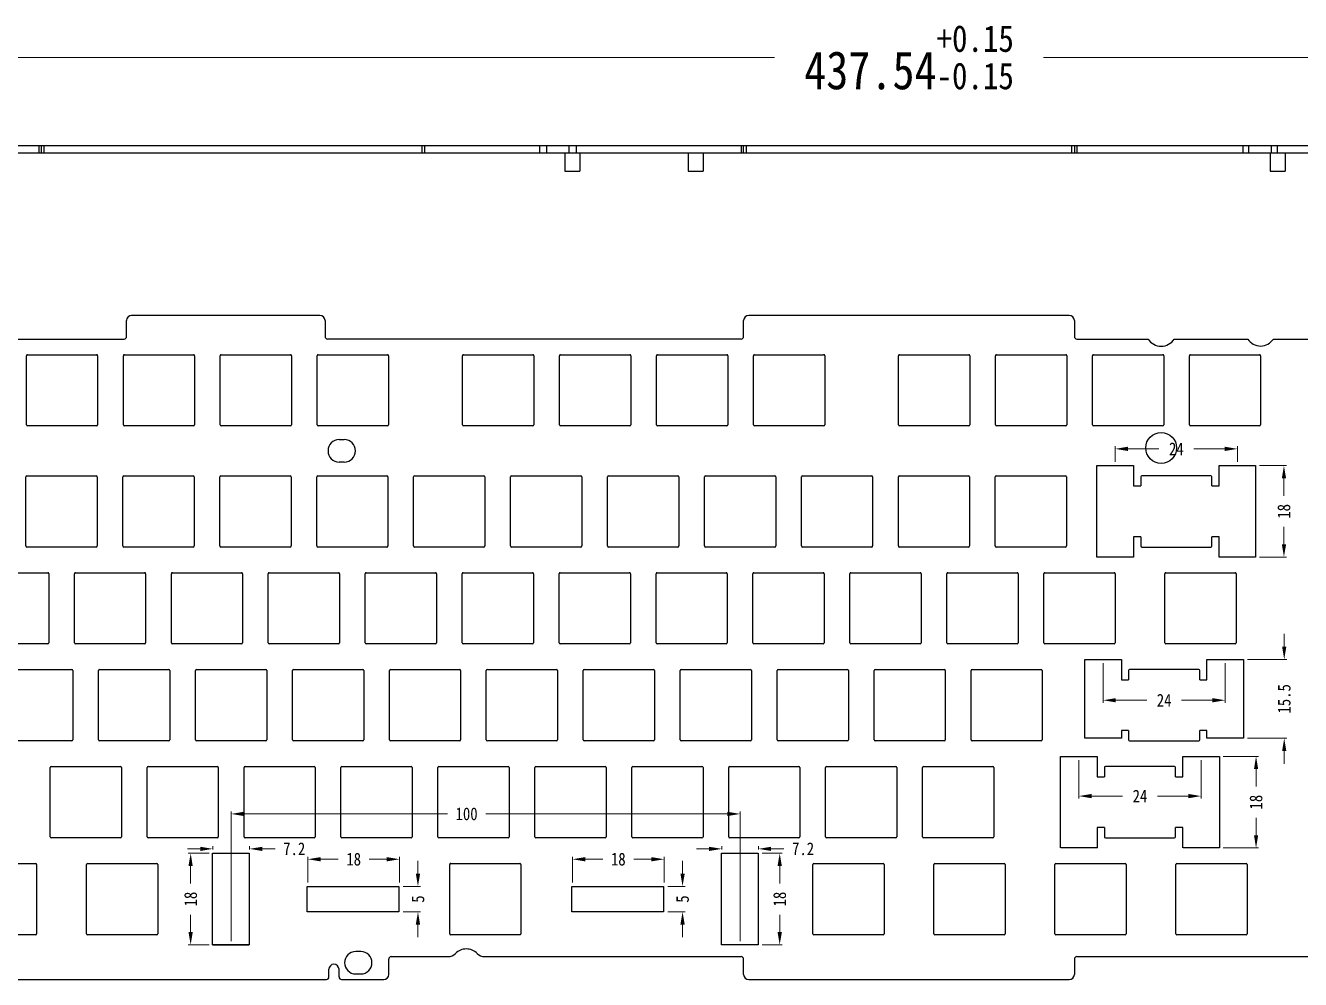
# Model space of a CAD drawing. Header units: millimetres. Extents: x 2158 to 4802, y -120 to 609.
# Drawn here: x 2404.9 to 2655.5, y 203.1 to 390.6 of the extents above; entities that cross this region are included whole.
import ezdxf

# ---------------------------------------------------------------- set-up
doc = ezdxf.new("R2010")
doc.units = ezdxf.units.MM
doc.header["$LTSCALE"] = 30.734
doc.header["$PDMODE"] = 3
doc.header["$PDSIZE"] = 8
doc.layers.get('0').update_dxf_attribs({"linetype": 'CONTINUOUS'})
doc.layers.get('Defpoints').update_dxf_attribs({"linetype": 'CONTINUOUS'})
doc.styles.get("Standard").update_dxf_attribs({"font": 'txt', "width": 0.85})
doc.dimstyles.new('YanXiu', dxfattribs={"dimscale": 2.5, "dimtxt": 3, "dimasz": 2, "dimexe": 0.66, "dimexo": 0.66, "dimgap": 0.66, "dimtad": 0, "dimdsep": 46, "dimtxsty": 'STANDARD', "dimcen": 0, "dimclrd": 3, "dimclre": 6, "dimclrt": 3, "dimazin": 2, "dimtm": 1e-09, "dimtfac": 1, "dimtofl": 0, "dimtmove": 0, "dimatfit": 3, "dimfxl": 1, "dimlwd": 5, "dimlwe": 5, "dimarcsym": 0})

# ---------------------------------------------------------------- blocks, each defined once
blk = doc.blocks.new('*D215')
at = {"color": 3, "lineweight": 5}
for p, q in [((2359.79, 367.78), (2359.79, 384.8)), ((2362.29, 384.3), (2552.1, 384.3)), ((2794.83, 384.3), (2605.02, 384.3)), ((2797.33, 367.78), (2797.33, 384.8))]:
    blk.add_line(p, q, dxfattribs=at)
at = {"color": 3}
for points in [[(2362.29, 384.71), (2362.29, 383.88), (2359.79, 384.3)], [(2794.83, 384.71), (2794.83, 383.88), (2797.33, 384.3)]]:
    blk.add_solid(points, dxfattribs=at)
at = {"layer": 'Defpoints', "color": 0}
for p in [(2797.33, 384.3), (2359.79, 367.03), (2797.33, 367.03)]:
    blk.add_point(p, dxfattribs=at)
at = {"color": 3, "insert": (2578.56, 384.3), "char_height": 7.5, "attachment_point": 5}
blk.add_mtext('437.54{\\H0.7x;\\S+0.15^ -0.15;}', dxfattribs=at)
blk = doc.blocks.new('*D154')
at = {"color": 3, "lineweight": 5}
for p, q in [((2619.1, 304.85), (2619.1, 307.88)), ((2621.6, 307.38), (2627.68, 307.38)), ((2640.6, 307.38), (2634.52, 307.38)), ((2643.1, 304.85), (2643.1, 307.88))]:
    blk.add_line(p, q, dxfattribs=at)
at = {"color": 3}
for points in [[(2621.6, 307.8), (2621.6, 306.96), (2619.1, 307.38)], [(2640.6, 307.8), (2640.6, 306.96), (2643.1, 307.38)]]:
    blk.add_solid(points, dxfattribs=at)
at = {"layer": 'Defpoints', "color": 0}
for p in [(2643.1, 307.38), (2619.1, 304.1), (2643.1, 304.1)]:
    blk.add_point(p, dxfattribs=at)
at = {"color": 3, "insert": (2631.1, 307.38), "char_height": 2.5, "attachment_point": 5}
blk.add_mtext('24', dxfattribs=at)
blk = doc.blocks.new('*D155')
at = {"color": 3, "lineweight": 5}
for p, q in [((2647.42, 304.1), (2652.74, 304.1)), ((2652.24, 301.6), (2652.24, 298.17)), ((2652.24, 288.6), (2652.24, 292.04)), ((2647.42, 286.1), (2652.74, 286.1))]:
    blk.add_line(p, q, dxfattribs=at)
at = {"color": 3}
for points in [[(2651.83, 301.6), (2652.66, 301.6), (2652.24, 304.1)], [(2651.83, 288.6), (2652.66, 288.6), (2652.24, 286.1)]]:
    blk.add_solid(points, dxfattribs=at)
at = {"layer": 'Defpoints', "color": 0}
for p in [(2646.67, 304.1), (2646.67, 286.1), (2652.24, 286.1)]:
    blk.add_point(p, dxfattribs=at)
at = {"color": 3, "insert": (2652.24, 295.1), "char_height": 2.5, "attachment_point": 5, "rotation": 90}
blk.add_mtext('18', dxfattribs=at)
blk = doc.blocks.new('*D156')
at = {"color": 3, "lineweight": 5}
for p, q in [((2652.3, 268.5), (2652.3, 271)), ((2645.05, 266), (2652.8, 266)), ((2645.05, 250.5), (2652.8, 250.5)), ((2652.3, 248), (2652.3, 245.5))]:
    blk.add_line(p, q, dxfattribs=at)
at = {"color": 3}
for points in [[(2651.88, 268.5), (2652.71, 268.5), (2652.3, 266)], [(2651.88, 248), (2652.71, 248), (2652.3, 250.5)]]:
    blk.add_solid(points, dxfattribs=at)
at = {"layer": 'Defpoints', "color": 0}
for p in [(2644.3, 266), (2644.3, 250.5), (2652.3, 250.5)]:
    blk.add_point(p, dxfattribs=at)
at = {"color": 3, "insert": (2652.3, 258.25), "char_height": 2.5, "attachment_point": 5, "rotation": 90}
blk.add_mtext('15.5', dxfattribs=at)
blk = doc.blocks.new('*D157')
at = {"color": 3, "lineweight": 5}
for p, q in [((2616.7, 265.25), (2616.7, 257.47)), ((2640.7, 265.25), (2640.7, 257.47)), ((2619.2, 257.97), (2625.28, 257.97)), ((2638.2, 257.97), (2632.12, 257.97))]:
    blk.add_line(p, q, dxfattribs=at)
at = {"color": 3}
for points in [[(2619.2, 258.38), (2619.2, 257.55), (2616.7, 257.97)], [(2638.2, 258.38), (2638.2, 257.55), (2640.7, 257.97)]]:
    blk.add_solid(points, dxfattribs=at)
at = {"layer": 'Defpoints', "color": 0}
for p in [(2616.7, 266), (2640.7, 266), (2640.7, 257.97)]:
    blk.add_point(p, dxfattribs=at)
at = {"color": 3, "insert": (2628.7, 257.97), "char_height": 2.5, "attachment_point": 5}
blk.add_mtext('24', dxfattribs=at)
blk = doc.blocks.new('*D158')
at = {"color": 3, "lineweight": 5}
for p, q in [((2611.95, 246.19), (2611.95, 238.63)), ((2635.95, 246.19), (2635.95, 238.63)), ((2614.45, 239.13), (2620.53, 239.13)), ((2633.45, 239.13), (2627.37, 239.13))]:
    blk.add_line(p, q, dxfattribs=at)
at = {"color": 3}
for points in [[(2614.45, 239.55), (2614.45, 238.71), (2611.95, 239.13)], [(2633.45, 239.55), (2633.45, 238.71), (2635.95, 239.13)]]:
    blk.add_solid(points, dxfattribs=at)
at = {"layer": 'Defpoints', "color": 0}
for p in [(2611.95, 246.94), (2635.95, 246.94), (2635.95, 239.13)]:
    blk.add_point(p, dxfattribs=at)
at = {"color": 3, "insert": (2623.95, 239.13), "char_height": 2.5, "attachment_point": 5}
blk.add_mtext('24', dxfattribs=at)
blk = doc.blocks.new('*D159')
at = {"color": 3, "lineweight": 5}
for p, q in [((2640.3, 246.94), (2647.26, 246.94)), ((2646.76, 244.44), (2646.76, 241.01)), ((2646.76, 231.44), (2646.76, 234.87)), ((2640.3, 228.94), (2647.26, 228.94))]:
    blk.add_line(p, q, dxfattribs=at)
at = {"color": 3}
for points in [[(2646.35, 244.44), (2647.18, 244.44), (2646.76, 246.94)], [(2646.35, 231.44), (2647.18, 231.44), (2646.76, 228.94)]]:
    blk.add_solid(points, dxfattribs=at)
at = {"layer": 'Defpoints', "color": 0}
for p in [(2639.55, 246.94), (2639.55, 228.94), (2646.76, 228.94)]:
    blk.add_point(p, dxfattribs=at)
at = {"color": 3, "insert": (2646.76, 237.94), "char_height": 2.5, "attachment_point": 5, "rotation": 90}
blk.add_mtext('18', dxfattribs=at)
blk = doc.blocks.new('*D160')
at = {"color": 3, "lineweight": 5}
for p, q in [((2445.37, 210.64), (2445.37, 236.13)), ((2447.87, 235.63), (2487.85, 235.63)), ((2542.87, 235.63), (2495.4, 235.63)), ((2545.37, 210.64), (2545.37, 236.13))]:
    blk.add_line(p, q, dxfattribs=at)
at = {"color": 3}
for points in [[(2447.87, 236.05), (2447.87, 235.21), (2445.37, 235.63)], [(2542.87, 236.05), (2542.87, 235.21), (2545.37, 235.63)]]:
    blk.add_solid(points, dxfattribs=at)
at = {"layer": 'Defpoints', "color": 0}
for p in [(2545.37, 235.63), (2445.37, 209.89), (2545.37, 209.89)]:
    blk.add_point(p, dxfattribs=at)
at = {"color": 3, "insert": (2491.62, 235.63), "char_height": 2.5, "attachment_point": 5}
blk.add_mtext('100', dxfattribs=at)
blk = doc.blocks.new('*D161')
at = {"color": 3, "lineweight": 5}
for p, q in [((2549.72, 227.89), (2553.65, 227.89)), ((2553.15, 225.39), (2553.15, 221.96)), ((2553.15, 212.39), (2553.15, 215.82)), ((2549.72, 209.89), (2553.65, 209.89))]:
    blk.add_line(p, q, dxfattribs=at)
at = {"color": 3}
for points in [[(2552.73, 225.39), (2553.57, 225.39), (2553.15, 227.89)], [(2552.73, 212.39), (2553.57, 212.39), (2553.15, 209.89)]]:
    blk.add_solid(points, dxfattribs=at)
at = {"layer": 'Defpoints', "color": 0}
for p in [(2548.97, 227.89), (2553.15, 227.89), (2548.97, 209.89)]:
    blk.add_point(p, dxfattribs=at)
at = {"color": 3, "insert": (2553.15, 218.89), "char_height": 2.5, "attachment_point": 5, "rotation": 90}
blk.add_mtext('18', dxfattribs=at)
blk = doc.blocks.new('*D162')
at = {"color": 3, "lineweight": 5}
for p, q in [((2512.43, 222.14), (2512.43, 227.22)), ((2514.93, 226.72), (2518.36, 226.72)), ((2527.93, 226.72), (2524.49, 226.72)), ((2530.43, 222.14), (2530.43, 227.22))]:
    blk.add_line(p, q, dxfattribs=at)
at = {"color": 3}
for points in [[(2514.93, 227.13), (2514.93, 226.3), (2512.43, 226.72)], [(2527.93, 227.13), (2527.93, 226.3), (2530.43, 226.72)]]:
    blk.add_solid(points, dxfattribs=at)
at = {"layer": 'Defpoints', "color": 0}
for p in [(2530.43, 226.72), (2512.43, 221.39), (2530.43, 221.39)]:
    blk.add_point(p, dxfattribs=at)
at = {"color": 3, "insert": (2521.43, 226.72), "char_height": 2.5, "attachment_point": 5}
blk.add_mtext('18', dxfattribs=at)
blk = doc.blocks.new('*D163')
at = {"color": 3, "lineweight": 5}
for p, q in [((2534.06, 223.89), (2534.06, 226.39)), ((2531.18, 221.39), (2534.56, 221.39)), ((2531.18, 216.39), (2534.56, 216.39)), ((2534.06, 213.89), (2534.06, 211.39))]:
    blk.add_line(p, q, dxfattribs=at)
at = {"color": 3}
for points in [[(2533.64, 223.89), (2534.48, 223.89), (2534.06, 221.39)], [(2533.64, 213.89), (2534.48, 213.89), (2534.06, 216.39)]]:
    blk.add_solid(points, dxfattribs=at)
at = {"layer": 'Defpoints', "color": 0}
for p in [(2530.43, 221.39), (2530.43, 216.39), (2534.06, 216.39)]:
    blk.add_point(p, dxfattribs=at)
at = {"color": 3, "insert": (2534.06, 218.89), "char_height": 2.5, "attachment_point": 5, "rotation": 90}
blk.add_mtext('5', dxfattribs=at)
blk = doc.blocks.new('*D127')
at = {"color": 3, "lineweight": 5}
for p, q in [((2460.43, 222.14), (2460.43, 227.22)), ((2462.93, 226.72), (2466.36, 226.72)), ((2475.93, 226.72), (2472.49, 226.72)), ((2478.43, 222.14), (2478.43, 227.22))]:
    blk.add_line(p, q, dxfattribs=at)
at = {"color": 3}
for points in [[(2462.93, 227.13), (2462.93, 226.3), (2460.43, 226.72)], [(2475.93, 227.13), (2475.93, 226.3), (2478.43, 226.72)]]:
    blk.add_solid(points, dxfattribs=at)
at = {"layer": 'Defpoints', "color": 0}
for p in [(2478.43, 226.72), (2460.43, 221.39), (2478.43, 221.39)]:
    blk.add_point(p, dxfattribs=at)
at = {"color": 3, "insert": (2469.43, 226.72), "char_height": 2.5, "attachment_point": 5}
blk.add_mtext('18', dxfattribs=at)
blk = doc.blocks.new('*D128')
at = {"color": 3, "lineweight": 5}
for p, q in [((2482.06, 223.89), (2482.06, 226.39)), ((2479.18, 221.39), (2482.56, 221.39)), ((2479.18, 216.39), (2482.56, 216.39)), ((2482.06, 213.89), (2482.06, 211.39))]:
    blk.add_line(p, q, dxfattribs=at)
at = {"color": 3}
for points in [[(2481.64, 223.89), (2482.48, 223.89), (2482.06, 221.39)], [(2481.64, 213.89), (2482.48, 213.89), (2482.06, 216.39)]]:
    blk.add_solid(points, dxfattribs=at)
at = {"layer": 'Defpoints', "color": 0}
for p in [(2478.43, 221.39), (2478.43, 216.39), (2482.06, 216.39)]:
    blk.add_point(p, dxfattribs=at)
at = {"color": 3, "insert": (2482.06, 218.89), "char_height": 2.5, "attachment_point": 5, "rotation": 90}
blk.add_mtext('5', dxfattribs=at)
blk = doc.blocks.new('*D164')
at = {"color": 3, "lineweight": 5}
for p, q in [((2441.02, 227.89), (2436.89, 227.89)), ((2437.39, 225.39), (2437.39, 221.96)), ((2437.39, 212.39), (2437.39, 215.82)), ((2441.02, 209.89), (2436.89, 209.89))]:
    blk.add_line(p, q, dxfattribs=at)
at = {"color": 3}
for points in [[(2436.97, 225.39), (2437.8, 225.39), (2437.39, 227.89)], [(2436.97, 212.39), (2437.8, 212.39), (2437.39, 209.89)]]:
    blk.add_solid(points, dxfattribs=at)
at = {"layer": 'Defpoints', "color": 0}
for p in [(2441.77, 227.89), (2437.39, 209.89), (2441.77, 209.89)]:
    blk.add_point(p, dxfattribs=at)
at = {"color": 3, "insert": (2437.39, 218.89), "char_height": 2.5, "attachment_point": 5, "rotation": 90}
blk.add_mtext('18', dxfattribs=at)
blk = doc.blocks.new('*D165')
at = {"color": 3, "lineweight": 5}
for p, q in [((2439.27, 228.76), (2436.77, 228.76)), ((2441.77, 228.64), (2441.77, 229.26)), ((2448.97, 228.64), (2448.97, 229.26)), ((2451.47, 228.76), (2453.97, 228.76))]:
    blk.add_line(p, q, dxfattribs=at)
at = {"color": 3}
for points in [[(2439.27, 229.17), (2439.27, 228.34), (2441.77, 228.76)], [(2451.47, 229.17), (2451.47, 228.34), (2448.97, 228.76)]]:
    blk.add_solid(points, dxfattribs=at)
at = {"layer": 'Defpoints', "color": 0}
for p in [(2448.97, 228.76), (2441.77, 227.89), (2448.97, 227.89)]:
    blk.add_point(p, dxfattribs=at)
at = {"color": 3, "insert": (2457.74, 228.76), "char_height": 2.5, "attachment_point": 5}
blk.add_mtext('7.2', dxfattribs=at)
blk = doc.blocks.new('*D136')
at = {"color": 3, "lineweight": 5}
for p, q in [((2539.27, 228.76), (2536.77, 228.76)), ((2541.77, 228.64), (2541.77, 229.26)), ((2548.97, 228.64), (2548.97, 229.26)), ((2551.47, 228.76), (2553.97, 228.76))]:
    blk.add_line(p, q, dxfattribs=at)
at = {"color": 3}
for points in [[(2539.27, 229.17), (2539.27, 228.34), (2541.77, 228.76)], [(2551.47, 229.17), (2551.47, 228.34), (2548.97, 228.76)]]:
    blk.add_solid(points, dxfattribs=at)
at = {"layer": 'Defpoints', "color": 0}
for p in [(2548.97, 228.76), (2541.77, 227.89), (2548.97, 227.89)]:
    blk.add_point(p, dxfattribs=at)
at = {"color": 3, "insert": (2557.74, 228.76), "char_height": 2.5, "attachment_point": 5}
blk.add_mtext('7.2', dxfattribs=at)

msp = doc.modelspace()

# ---------------------------------------------------------------- linework, layer by layer
at = {"linetype": 'Continuous'}
for p, q in [((2359.79025, 367.03433), (2797.33094, 367.03433)), ((2407.5561, 367.03433), (2407.5561, 365.53433)), ((2408.0561, 365.53433), (2408.0561, 367.03433)), ((2408.5561, 367.03433), (2408.5561, 365.53433)), ((2482.8211, 367.03433), (2482.8211, 365.53433)), ((2483.3211, 367.03433), (2483.3211, 365.53433)), ((2505.98553, 365.53433), (2505.98553, 367.03433)), ((2507.41375, 365.53433), (2507.41375, 367.03433)), ((2511.69844, 367.03433), (2511.69844, 365.53433)), ((2513.12666, 367.03433), (2513.12666, 365.53433)), ((2545.55893, 367.03433), (2545.55893, 365.53433)), ((2546.05893, 365.53433), (2546.05893, 367.03433)), ((2546.55893, 367.03433), (2546.55893, 365.53433)), ((2610.55893, 365.53433), (2610.55893, 367.03433)), ((2611.05893, 367.03433), (2611.05893, 365.53433)), ((2611.55893, 367.03433), (2611.55893, 365.53433)), ((2644.20779, 365.53433), (2644.20779, 367.03433)), ((2645.32578, 365.53433), (2645.32578, 367.03433)), ((2649.79774, 365.53433), (2649.79774, 367.03433)), ((2650.91573, 367.03433), (2650.91573, 365.53433)), ((2359.79025, 365.53433), (2797.33094, 365.53433)), ((2510.90067, 365.53433), (2510.90067, 361.93433)), ((2513.90067, 365.53433), (2513.90067, 361.93433)), ((2535.14025, 365.53433), (2535.14025, 361.93433)), ((2538.14025, 365.53433), (2538.14025, 361.93433)), ((2649.5111, 365.53433), (2649.5111, 361.93433)), ((2652.5111, 365.53433), (2652.5111, 361.93433)), ((2510.90067, 361.93433), (2513.90067, 361.93433)), ((2535.14025, 361.93433), (2538.14025, 361.93433)), ((2649.5111, 361.93433), (2652.5111, 361.93433)), ((2462.7961, 333.62488), (2425.7961, 333.62488)), ((2462.7961, 333.62488), (2425.7961, 333.62488)), ((2610.05893, 333.62488), (2547.05893, 333.62488)), ((2424.7961, 329.46816), (2424.7961, 332.62488)), ((2424.7961, 329.46816), (2424.7961, 332.62488)), ((2463.7961, 332.62488), (2463.7961, 329.46816)), ((2463.7961, 332.62488), (2463.7961, 329.46816)), ((2546.05893, 329.46816), (2546.05893, 332.62488)), ((2611.05893, 332.62488), (2611.05893, 329.46816)), ((2611.05893, 332.62488), (2611.05893, 329.46816)), ((2392.33141, 328.96816), (2424.2961, 328.96816)), ((2545.55893, 328.96816), (2464.2961, 328.96816)), ((2611.55893, 328.96816), (2625.5523, 328.96816)), ((2630.67731, 328.96816), (2645.12957, 328.96816)), ((2650.18004, 328.96816), (2683.56343, 328.96816)), ((2405.31609, 325.88779), (2418.91609, 325.88779)), ((2424.36609, 325.88779), (2437.96609, 325.88779)), ((2443.41609, 325.88779), (2457.01609, 325.88779)), ((2462.46609, 325.88779), (2476.06609, 325.88779)), ((2491.03609, 325.88779), (2504.63609, 325.88779)), ((2510.08609, 325.88779), (2523.68609, 325.88779)), ((2529.13609, 325.88779), (2542.73609, 325.88779)), ((2548.18609, 325.88779), (2561.78609, 325.88779)), ((2576.70609, 325.88779), (2590.30609, 325.88779)), ((2595.75609, 325.88779), (2609.35609, 325.88779)), ((2614.80609, 325.88779), (2628.40609, 325.88779)), ((2633.85609, 325.88779), (2647.45609, 325.88779)), ((2405.11609, 312.08779), (2405.11609, 325.68779)), ((2419.11609, 325.68779), (2419.11609, 312.08779)), ((2424.16609, 312.08779), (2424.16609, 325.68779)), ((2438.16609, 325.68779), (2438.16609, 312.08779)), ((2443.21609, 312.08779), (2443.21609, 325.68779)), ((2457.21609, 325.68779), (2457.21609, 312.08779)), ((2462.26609, 312.08779), (2462.26609, 325.68779)), ((2476.26609, 325.68779), (2476.26609, 312.08779)), ((2490.83609, 312.08779), (2490.83609, 325.68779)), ((2504.83609, 325.68779), (2504.83609, 312.08779)), ((2509.88609, 312.08779), (2509.88609, 325.68779)), ((2523.88609, 325.68779), (2523.88609, 312.08779)), ((2528.93609, 312.08779), (2528.93609, 325.68779)), ((2542.93609, 325.68779), (2542.93609, 312.08779)), ((2547.98609, 312.08779), (2547.98609, 325.68779)), ((2561.98609, 325.68779), (2561.98609, 312.08779)), ((2576.50609, 312.08779), (2576.50609, 325.68779)), ((2590.50609, 325.68779), (2590.50609, 312.08779)), ((2595.55609, 312.08779), (2595.55609, 325.68779)), ((2609.55609, 325.68779), (2609.55609, 312.08779)), ((2614.60609, 312.08779), (2614.60609, 325.68779)), ((2628.60609, 325.68779), (2628.60609, 312.08779)), ((2633.65609, 312.08779), (2633.65609, 325.68779)), ((2647.65609, 325.68779), (2647.65609, 312.08779)), ((2418.91609, 311.88779), (2405.31609, 311.88779)), ((2437.96609, 311.88779), (2424.36609, 311.88779)), ((2457.01609, 311.88779), (2443.41609, 311.88779)), ((2476.06609, 311.88779), (2462.46609, 311.88779)), ((2504.63609, 311.88779), (2491.03609, 311.88779)), ((2523.68609, 311.88779), (2510.08609, 311.88779)), ((2542.73609, 311.88779), (2529.13609, 311.88779)), ((2561.78609, 311.88779), (2548.18609, 311.88779)), ((2590.30609, 311.88779), (2576.70609, 311.88779)), ((2609.35609, 311.88779), (2595.75609, 311.88779)), ((2628.40609, 311.88779), (2614.80609, 311.88779)), ((2647.45609, 311.88779), (2633.85609, 311.88779)), ((2466.58809, 309.18779), (2467.58809, 309.18779)), ((2467.58809, 304.78779), (2466.58809, 304.78779)), ((2615.49609, 286.10444), (2615.49609, 304.10444)), ((2615.49609, 304.10444), (2622.69609, 304.10444)), ((2622.69609, 304.10444), (2622.69609, 300.10444)), ((2639.52445, 304.10444), (2646.66773, 304.10444)), ((2639.52445, 300.10444), (2639.52445, 304.10444)), ((2646.66773, 304.10444), (2646.66773, 286.10444)), ((2405.01609, 288.28944), (2405.01609, 301.88944)), ((2405.21609, 302.08944), (2418.81609, 302.08944)), ((2419.01609, 301.88944), (2419.01609, 288.28944)), ((2424.06609, 288.28944), (2424.06609, 301.88944)), ((2424.26609, 302.08944), (2437.86609, 302.08944)), ((2438.06609, 301.88944), (2438.06609, 288.28944)), ((2443.11609, 288.28944), (2443.11609, 301.88944)), ((2443.31609, 302.08944), (2456.91609, 302.08944)), ((2457.11609, 301.88944), (2457.11609, 288.28944)), ((2462.16609, 288.28944), (2462.16609, 301.88944)), ((2462.36609, 302.08944), (2475.96609, 302.08944)), ((2476.16609, 301.88944), (2476.16609, 288.28944)), ((2481.21609, 288.28944), (2481.21609, 301.88944)), ((2481.41609, 302.08944), (2495.01609, 302.08944)), ((2495.21609, 301.88944), (2495.21609, 288.28944)), ((2500.26609, 288.28944), (2500.26609, 301.88944)), ((2500.46609, 302.08944), (2514.06609, 302.08944)), ((2514.26609, 301.88944), (2514.26609, 288.28944)), ((2519.31609, 288.28944), (2519.31609, 301.88944)), ((2519.51609, 302.08944), (2533.11609, 302.08944)), ((2533.31609, 301.88944), (2533.31609, 288.28944)), ((2538.36609, 288.28944), (2538.36609, 301.88944)), ((2538.56609, 302.08944), (2552.16609, 302.08944)), ((2552.36609, 301.88944), (2552.36609, 288.28944)), ((2557.41609, 288.28944), (2557.41609, 301.88944)), ((2557.61609, 302.08944), (2571.21609, 302.08944)), ((2571.41609, 301.88944), (2571.41609, 288.28944)), ((2576.46609, 288.28944), (2576.46609, 301.88944)), ((2576.66609, 302.08944), (2590.26609, 302.08944)), ((2590.46609, 301.88944), (2590.46609, 288.28944)), ((2595.51609, 288.28944), (2595.51609, 301.88944)), ((2595.71609, 302.08944), (2609.31609, 302.08944)), ((2609.51609, 301.88944), (2609.51609, 288.28944)), ((2624.11109, 301.88944), (2624.11109, 300.10444)), ((2637.88109, 302.08944), (2624.31109, 302.08944)), ((2638.08109, 300.10444), (2638.08109, 301.88944)), ((2622.69609, 300.10444), (2624.11109, 300.10444)), ((2638.08109, 300.10444), (2639.52445, 300.10444)), ((2624.11109, 290.10444), (2622.69609, 290.10444)), ((2622.69609, 290.10444), (2622.69609, 286.10444)), ((2624.11109, 290.10444), (2624.11109, 288.28944)), ((2639.52445, 290.10444), (2638.08109, 290.10444)), ((2638.08109, 288.28944), (2638.08109, 290.10444)), ((2639.52445, 286.10444), (2639.52445, 290.10444)), ((2418.81609, 288.08944), (2405.21609, 288.08944)), ((2437.86609, 288.08944), (2424.26609, 288.08944)), ((2456.91609, 288.08944), (2443.31609, 288.08944)), ((2475.96609, 288.08944), (2462.36609, 288.08944)), ((2495.01609, 288.08944), (2481.41609, 288.08944)), ((2514.06609, 288.08944), (2500.46609, 288.08944)), ((2533.11609, 288.08944), (2519.51609, 288.08944)), ((2552.16609, 288.08944), (2538.56609, 288.08944)), ((2571.21609, 288.08944), (2557.61609, 288.08944)), ((2590.26609, 288.08944), (2576.66609, 288.08944)), ((2609.31609, 288.08944), (2595.71609, 288.08944)), ((2622.69609, 286.10444), (2615.49609, 286.10444)), ((2624.31109, 288.08944), (2637.88109, 288.08944)), ((2646.66773, 286.10444), (2639.52445, 286.10444)), ((2395.69609, 283.03944), (2409.29609, 283.03944)), ((2409.49609, 282.83944), (2409.49609, 269.23944)), ((2414.54609, 269.23944), (2414.54609, 282.83944)), ((2414.74609, 283.03944), (2428.34609, 283.03944)), ((2428.54609, 282.83944), (2428.54609, 269.23944)), ((2433.59609, 269.23944), (2433.59609, 282.83944)), ((2433.79609, 283.03944), (2447.39609, 283.03944)), ((2447.59609, 282.83944), (2447.59609, 269.23944)), ((2452.64609, 269.23944), (2452.64609, 282.83944)), ((2452.84609, 283.03944), (2466.44609, 283.03944)), ((2466.64609, 282.83944), (2466.64609, 269.23944)), ((2471.69609, 269.23944), (2471.69609, 282.83944)), ((2471.89609, 283.03944), (2485.49609, 283.03944)), ((2485.69609, 282.83944), (2485.69609, 269.23944)), ((2490.74609, 269.23944), (2490.74609, 282.83944)), ((2490.94609, 283.03944), (2504.54609, 283.03944)), ((2504.74609, 282.83944), (2504.74609, 269.23944)), ((2509.79609, 269.23944), (2509.79609, 282.83944)), ((2509.99609, 283.03944), (2523.59609, 283.03944)), ((2523.79609, 282.83944), (2523.79609, 269.23944)), ((2528.84609, 269.23944), (2528.84609, 282.83944)), ((2529.04609, 283.03944), (2542.64609, 283.03944)), ((2542.84609, 282.83944), (2542.84609, 269.23944)), ((2547.89609, 269.23944), (2547.89609, 282.83944)), ((2548.09609, 283.03944), (2561.69609, 283.03944)), ((2561.89609, 282.83944), (2561.89609, 269.23944)), ((2566.94609, 269.23944), (2566.94609, 282.83944)), ((2567.14609, 283.03944), (2580.74609, 283.03944)), ((2580.94609, 282.83944), (2580.94609, 269.23944)), ((2585.99609, 269.23944), (2585.99609, 282.83944)), ((2586.19609, 283.03944), (2599.79609, 283.03944)), ((2599.99609, 282.83944), (2599.99609, 269.23944)), ((2605.04609, 269.23944), (2605.04609, 282.83944)), ((2605.24609, 283.03944), (2618.84609, 283.03944)), ((2619.04609, 282.83944), (2619.04609, 269.23944)), ((2628.84609, 269.23944), (2628.84609, 282.83944)), ((2629.04609, 283.03944), (2642.64609, 283.03944)), ((2642.84609, 282.83944), (2642.84609, 269.23944)), ((2409.29609, 269.03944), (2395.69609, 269.03944)), ((2428.34609, 269.03944), (2414.74609, 269.03944)), ((2447.39609, 269.03944), (2433.79609, 269.03944)), ((2466.44609, 269.03944), (2452.84609, 269.03944)), ((2485.49609, 269.03944), (2471.89609, 269.03944)), ((2504.54609, 269.03944), (2490.94609, 269.03944)), ((2523.59609, 269.03944), (2509.99609, 269.03944)), ((2542.64609, 269.03944), (2529.04609, 269.03944)), ((2561.69609, 269.03944), (2548.09609, 269.03944)), ((2580.74609, 269.03944), (2567.14609, 269.03944)), ((2599.79609, 269.03944), (2586.19609, 269.03944)), ((2618.84609, 269.03944), (2605.24609, 269.03944)), ((2642.64609, 269.03944), (2629.04609, 269.03944)), ((2613.09609, 266.00444), (2620.29609, 266.00444)), ((2613.09609, 250.50444), (2613.09609, 266.00444)), ((2620.29609, 266.00444), (2620.29609, 262.00444)), ((2637.09609, 266.00444), (2644.29609, 266.00444)), ((2637.09609, 262.00444), (2637.09609, 266.00444)), ((2644.29609, 266.00444), (2644.29609, 250.50444)), ((2400.44609, 263.98944), (2414.04609, 263.98944)), ((2414.24609, 263.78944), (2414.24609, 250.18944)), ((2419.29609, 250.18944), (2419.29609, 263.78944)), ((2419.49609, 263.98944), (2433.09609, 263.98944)), ((2433.29609, 263.78944), (2433.29609, 250.18944)), ((2438.34609, 250.18944), (2438.34609, 263.78944)), ((2438.54609, 263.98944), (2452.14609, 263.98944)), ((2452.34609, 263.78944), (2452.34609, 250.18944)), ((2457.39609, 250.18944), (2457.39609, 263.78944)), ((2457.59609, 263.98944), (2471.19609, 263.98944)), ((2471.39609, 263.78944), (2471.39609, 250.18944)), ((2476.44609, 250.18944), (2476.44609, 263.78944)), ((2476.64609, 263.98944), (2490.24609, 263.98944)), ((2490.44609, 263.78944), (2490.44609, 250.18944)), ((2495.49609, 250.18944), (2495.49609, 263.78944)), ((2495.69609, 263.98944), (2509.29609, 263.98944)), ((2509.49609, 263.78944), (2509.49609, 250.18944)), ((2514.54609, 250.18944), (2514.54609, 263.78944)), ((2514.74609, 263.98944), (2528.34609, 263.98944)), ((2528.54609, 263.78944), (2528.54609, 250.18944)), ((2533.59609, 250.18944), (2533.59609, 263.78944)), ((2533.79609, 263.98944), (2547.39609, 263.98944)), ((2547.59609, 263.78944), (2547.59609, 250.18944)), ((2552.64609, 250.18944), (2552.64609, 263.78944)), ((2552.84609, 263.98944), (2566.44609, 263.98944)), ((2566.64609, 263.78944), (2566.64609, 250.18944)), ((2571.69609, 250.18944), (2571.69609, 263.78944)), ((2571.89609, 263.98944), (2585.49609, 263.98944)), ((2585.69609, 263.78944), (2585.69609, 250.18944)), ((2590.74609, 250.18944), (2590.74609, 263.78944)), ((2590.94609, 263.98944), (2604.54609, 263.98944)), ((2604.74609, 263.78944), (2604.74609, 250.18944)), ((2621.69609, 263.78944), (2621.69609, 262.00444)), ((2635.49609, 263.98944), (2621.89609, 263.98944)), ((2635.69609, 262.00444), (2635.69609, 263.78944)), ((2620.29609, 262.00444), (2621.69609, 262.00444)), ((2635.69609, 262.00444), (2637.09609, 262.00444)), ((2621.69609, 252.00444), (2620.29609, 252.00444)), ((2620.29609, 252.00444), (2620.29609, 250.50444)), ((2621.69609, 252.00444), (2621.69609, 250.18944)), ((2637.09609, 252.00444), (2635.69609, 252.00444)), ((2635.69609, 250.18944), (2635.69609, 252.00444)), ((2637.09609, 250.50444), (2637.09609, 252.00444)), ((2414.04609, 249.98944), (2400.44609, 249.98944)), ((2433.09609, 249.98944), (2419.49609, 249.98944)), ((2452.14609, 249.98944), (2438.54609, 249.98944)), ((2471.19609, 249.98944), (2457.59609, 249.98944)), ((2490.24609, 249.98944), (2476.64609, 249.98944)), ((2509.29609, 249.98944), (2495.69609, 249.98944)), ((2528.34609, 249.98944), (2514.74609, 249.98944)), ((2547.39609, 249.98944), (2533.79609, 249.98944)), ((2566.44609, 249.98944), (2552.84609, 249.98944)), ((2585.49609, 249.98944), (2571.89609, 249.98944)), ((2604.54609, 249.98944), (2590.94609, 249.98944)), ((2620.29609, 250.50444), (2613.09609, 250.50444)), ((2621.89609, 249.98944), (2635.49609, 249.98944)), ((2644.29609, 250.50444), (2637.09609, 250.50444)), ((2608.34609, 246.93944), (2615.54609, 246.93944)), ((2608.34609, 228.93944), (2608.34609, 246.93944)), ((2615.54609, 246.93944), (2615.54609, 242.93944)), ((2632.34609, 246.93944), (2639.54609, 246.93944)), ((2632.34609, 242.93944), (2632.34609, 246.93944)), ((2639.54609, 246.93944), (2639.54609, 228.93944)), ((2409.77609, 231.13944), (2409.77609, 244.73944)), ((2409.97609, 244.93944), (2423.57609, 244.93944)), ((2423.77609, 244.73944), (2423.77609, 231.13944)), ((2428.82609, 231.13944), (2428.82609, 244.73944)), ((2429.02609, 244.93944), (2442.62609, 244.93944)), ((2442.82609, 244.73944), (2442.82609, 231.13944)), ((2447.87609, 231.13944), (2447.87609, 244.73944)), ((2448.07609, 244.93944), (2461.67609, 244.93944)), ((2461.87609, 244.73944), (2461.87609, 231.13944)), ((2466.92609, 231.13944), (2466.92609, 244.73944)), ((2467.12609, 244.93944), (2480.72609, 244.93944)), ((2480.92609, 244.73944), (2480.92609, 231.13944)), ((2485.97609, 231.13944), (2485.97609, 244.73944)), ((2486.17609, 244.93944), (2499.77609, 244.93944)), ((2499.97609, 244.73944), (2499.97609, 231.13944)), ((2505.02609, 231.13944), (2505.02609, 244.73944)), ((2505.22609, 244.93944), (2518.82609, 244.93944)), ((2519.02609, 244.73944), (2519.02609, 231.13944)), ((2524.07609, 231.13944), (2524.07609, 244.73944)), ((2524.27609, 244.93944), (2537.87609, 244.93944)), ((2538.07609, 244.73944), (2538.07609, 231.13944)), ((2543.12609, 231.13944), (2543.12609, 244.73944)), ((2543.32609, 244.93944), (2556.92609, 244.93944)), ((2557.12609, 244.73944), (2557.12609, 231.13944)), ((2562.17609, 231.13944), (2562.17609, 244.73944)), ((2562.37609, 244.93944), (2575.97609, 244.93944)), ((2576.17609, 244.73944), (2576.17609, 231.13944)), ((2581.22609, 231.13944), (2581.22609, 244.73944)), ((2581.42609, 244.93944), (2595.02609, 244.93944)), ((2595.22609, 244.73944), (2595.22609, 231.13944)), ((2616.94609, 244.73944), (2616.94609, 242.93944)), ((2630.74609, 244.93944), (2617.14609, 244.93944)), ((2630.94609, 242.93944), (2630.94609, 244.73944)), ((2615.54609, 242.93944), (2616.94609, 242.93944)), ((2630.94609, 242.93944), (2632.34609, 242.93944)), ((2423.57609, 230.93944), (2409.97609, 230.93944)), ((2442.62609, 230.93944), (2429.02609, 230.93944)), ((2461.67609, 230.93944), (2448.07609, 230.93944)), ((2480.72609, 230.93944), (2467.12609, 230.93944)), ((2499.77609, 230.93944), (2486.17609, 230.93944)), ((2518.82609, 230.93944), (2505.22609, 230.93944)), ((2537.87609, 230.93944), (2524.27609, 230.93944)), ((2556.92609, 230.93944), (2543.32609, 230.93944)), ((2575.97609, 230.93944), (2562.37609, 230.93944)), ((2595.02609, 230.93944), (2581.42609, 230.93944)), ((2616.94609, 232.93944), (2615.54609, 232.93944)), ((2615.54609, 232.93944), (2615.54609, 228.93944)), ((2616.94609, 232.93944), (2616.94609, 231.13944)), ((2617.14609, 230.93944), (2630.74609, 230.93944)), ((2632.34609, 232.93944), (2630.94609, 232.93944)), ((2630.94609, 231.13944), (2630.94609, 232.93944)), ((2632.34609, 228.93944), (2632.34609, 232.93944)), ((2615.60609, 228.93944), (2608.40609, 228.93944)), ((2639.60609, 228.93944), (2632.40609, 228.93944)), ((2393.32609, 225.88944), (2406.92609, 225.88944)), ((2407.12609, 225.68944), (2407.12609, 212.08944)), ((2416.92609, 212.08944), (2416.92609, 225.68944)), ((2417.12609, 225.88944), (2430.72609, 225.88944)), ((2430.92609, 225.68944), (2430.92609, 212.08944)), ((2441.69359, 209.88944), (2441.69359, 227.88944)), ((2441.69359, 227.88944), (2448.89359, 227.88944)), ((2448.89359, 227.88944), (2448.89359, 209.88944)), ((2488.29359, 212.08944), (2488.29359, 225.68944)), ((2488.49359, 225.88944), (2502.09359, 225.88944)), ((2502.29359, 225.68944), (2502.29359, 212.08944)), ((2541.69359, 227.88944), (2548.89359, 227.88944)), ((2541.69359, 209.88944), (2541.69359, 227.88944)), ((2548.89359, 227.88944), (2548.89359, 209.88944)), ((2559.66109, 212.08944), (2559.66109, 225.68944)), ((2559.86109, 225.88944), (2573.46109, 225.88944)), ((2573.66109, 225.68944), (2573.66109, 212.08944)), ((2583.44109, 212.08944), (2583.44109, 225.68944)), ((2583.64109, 225.88944), (2597.24109, 225.88944)), ((2597.44109, 225.68944), (2597.44109, 212.08944)), ((2607.22109, 212.08944), (2607.22109, 225.68944)), ((2607.42109, 225.88944), (2621.02109, 225.88944)), ((2621.22109, 225.68944), (2621.22109, 212.08944)), ((2631.00109, 212.08944), (2631.00109, 225.68944)), ((2631.20109, 225.88944), (2644.80109, 225.88944)), ((2645.00109, 225.68944), (2645.00109, 212.08944)), ((2460.29359, 216.38944), (2460.29359, 221.38944)), ((2460.29359, 221.38944), (2478.29359, 221.38944)), ((2478.29359, 221.38944), (2478.29359, 216.38944)), ((2512.29359, 221.38944), (2530.29359, 221.38944)), ((2512.29359, 216.38944), (2512.29359, 221.38944)), ((2530.29359, 221.38944), (2530.29359, 216.38944)), ((2478.29359, 216.38944), (2460.29359, 216.38944)), ((2530.29359, 216.38944), (2512.29359, 216.38944)), ((2406.92609, 211.88944), (2393.32609, 211.88944)), ((2430.72609, 211.88944), (2417.12609, 211.88944)), ((2502.09359, 211.88944), (2488.49359, 211.88944)), ((2573.46109, 211.88944), (2559.86109, 211.88944)), ((2597.24109, 211.88944), (2583.64109, 211.88944)), ((2621.02109, 211.88944), (2607.42109, 211.88944)), ((2644.80109, 211.88944), (2631.20109, 211.88944)), ((2448.89359, 209.88944), (2441.69359, 209.88944)), ((2448.89359, 209.88944), (2441.69359, 209.88944)), ((2441.70109, 209.88944), (2448.90109, 209.88944)), ((2470.8211, 208.58108), (2469.8211, 208.58108)), ((2548.89359, 209.88944), (2541.69359, 209.88944)), ((2465.5561, 206.08108), (2465.5561, 206.08108)), ((2476.3211, 204.08108), (2476.3211, 207.08108)), ((2476.8211, 207.58108), (2487.98553, 207.58108)), ((2495.12658, 207.58108), (2513.12666, 207.58108)), ((2513.12666, 207.58108), (2545.55893, 207.58108)), ((2546.05893, 204.08108), (2546.05893, 207.08108)), ((2611.05893, 207.08108), (2611.05893, 204.08108)), ((2611.55893, 207.58108), (2644.20779, 207.58108)), ((2644.20779, 207.58108), (2662.20786, 207.58108)), ((2402.5561, 203.08108), (2464.05613, 203.08108)), ((2464.5561, 203.58108), (2464.5561, 205.08108)), ((2466.5561, 203.58108), (2466.5561, 205.08108)), ((2467.05606, 203.08108), (2475.3211, 203.08108)), ((2469.8211, 204.18108), (2470.8211, 204.18108)), ((2547.05893, 203.08108), (2610.05893, 203.08108))]:
    msp.add_line(p, q, dxfattribs=at)
msp.add_circle((2628.11481, 307.55948), 3.03144, dxfattribs=at)
for centre, radius, start, end in [((2425.7961, 332.62488), 1, 90, 180), ((2425.7961, 332.62488), 1, 90, 180), ((2462.7961, 332.62488), 1, 0, 90), ((2462.7961, 332.62488), 1, 0, 90), ((2547.05893, 332.62488), 1, 90, 180), ((2610.05893, 332.62488), 1, 0, 90), ((2610.05893, 332.62488), 1, 0, 90), ((2424.2961, 329.46816), 0.5, 270, 0), ((2424.2961, 329.46816), 0.5, 270, 0), ((2464.2961, 329.46816), 0.5, 180, 270), ((2464.2961, 329.46816), 0.5, 180, 270), ((2545.55893, 329.46816), 0.5, 270, 0), ((2611.55893, 329.46816), 0.5, 180, 270), ((2611.55893, 329.46816), 0.5, 180, 270), ((2611.55893, 329.46816), 0.5, 180, 270), ((2628.11481, 330.58779), 3.03144, 212.2948564, 327.7051436), ((2647.65481, 330.58779), 3, 212.6751556, 327.3248444), ((2405.31609, 325.68779), 0.2, 90, 180), ((2418.91609, 325.68779), 0.2, 0, 90), ((2424.36609, 325.68779), 0.2, 90, 180), ((2437.96609, 325.68779), 0.2, 0, 90), ((2443.41609, 325.68779), 0.2, 90, 180), ((2457.01609, 325.68779), 0.2, 0, 90), ((2462.46609, 325.68779), 0.2, 90, 180), ((2476.06609, 325.68779), 0.2, 0, 90), ((2491.03609, 325.68779), 0.2, 90, 180), ((2504.63609, 325.68779), 0.2, 0, 90), ((2510.08609, 325.68779), 0.2, 90, 180), ((2523.68609, 325.68779), 0.2, 0, 90), ((2529.13609, 325.68779), 0.2, 90, 180), ((2542.73609, 325.68779), 0.2, 0, 90), ((2548.18609, 325.68779), 0.2, 90, 180), ((2561.78609, 325.68779), 0.2, 0, 90), ((2576.70609, 325.68779), 0.2, 90, 180), ((2590.30609, 325.68779), 0.2, 0, 90), ((2595.75609, 325.68779), 0.2, 90, 180), ((2609.35609, 325.68779), 0.2, 0, 90), ((2614.80609, 325.68779), 0.2, 90, 180), ((2628.40609, 325.68779), 0.2, 0, 90), ((2633.85609, 325.68779), 0.2, 90, 180), ((2647.45609, 325.68779), 0.2, 0, 90), ((2405.31609, 312.08779), 0.2, 180, 270), ((2418.91609, 312.08779), 0.2, 270, 0), ((2424.36609, 312.08779), 0.2, 180, 270), ((2437.96609, 312.08779), 0.2, 270, 0), ((2443.41609, 312.08779), 0.2, 180, 270), ((2457.01609, 312.08779), 0.2, 270, 0), ((2462.46609, 312.08779), 0.2, 180, 270), ((2476.06609, 312.08779), 0.2, 270, 0), ((2491.03609, 312.08779), 0.2, 180, 270), ((2504.63609, 312.08779), 0.2, 270, 0), ((2510.08609, 312.08779), 0.2, 180, 270), ((2523.68609, 312.08779), 0.2, 270, 0), ((2529.13609, 312.08779), 0.2, 180, 270), ((2542.73609, 312.08779), 0.2, 270, 0), ((2548.18609, 312.08779), 0.2, 180, 270), ((2561.78609, 312.08779), 0.2, 270, 0), ((2576.70609, 312.08779), 0.2, 180, 270), ((2590.30609, 312.08779), 0.2, 270, 0), ((2595.75609, 312.08779), 0.2, 180, 270), ((2609.35609, 312.08779), 0.2, 270, 0), ((2614.80609, 312.08779), 0.2, 180, 270), ((2628.40609, 312.08779), 0.2, 270, 0), ((2633.85609, 312.08779), 0.2, 180, 270), ((2647.45609, 312.08779), 0.2, 270, 0), ((2466.58809, 306.98779), 2.2, 90, 270), ((2467.58809, 306.98779), 2.2, 270, 90), ((2405.21609, 301.88944), 0.2, 90, 180), ((2418.81609, 301.88944), 0.2, 0, 90), ((2424.26609, 301.88944), 0.2, 90, 180), ((2437.86609, 301.88944), 0.2, 0, 90), ((2443.31609, 301.88944), 0.2, 90, 180), ((2456.91609, 301.88944), 0.2, 0, 90), ((2462.36609, 301.88944), 0.2, 90, 180), ((2475.96609, 301.88944), 0.2, 0, 90), ((2481.41609, 301.88944), 0.2, 90, 180), ((2495.01609, 301.88944), 0.2, 0, 90), ((2500.46609, 301.88944), 0.2, 90, 180), ((2514.06609, 301.88944), 0.2, 0, 90), ((2519.51609, 301.88944), 0.2, 90, 180), ((2533.11609, 301.88944), 0.2, 0, 90), ((2538.56609, 301.88944), 0.2, 90, 180), ((2552.16609, 301.88944), 0.2, 0, 90), ((2557.61609, 301.88944), 0.2, 90, 180), ((2571.21609, 301.88944), 0.2, 0, 90), ((2576.66609, 301.88944), 0.2, 90, 180), ((2590.26609, 301.88944), 0.2, 0, 90), ((2595.71609, 301.88944), 0.2, 90, 180), ((2609.31609, 301.88944), 0.2, 0, 90), ((2624.31109, 301.88944), 0.2, 90, 180), ((2637.88109, 301.88944), 0.2, 0, 90), ((2405.21609, 288.28944), 0.2, 180, 270), ((2418.81609, 288.28944), 0.2, 270, 0), ((2424.26609, 288.28944), 0.2, 180, 270), ((2437.86609, 288.28944), 0.2, 270, 0), ((2443.31609, 288.28944), 0.2, 180, 270), ((2456.91609, 288.28944), 0.2, 270, 0), ((2462.36609, 288.28944), 0.2, 180, 270), ((2475.96609, 288.28944), 0.2, 270, 0), ((2481.41609, 288.28944), 0.2, 180, 270), ((2495.01609, 288.28944), 0.2, 270, 0), ((2500.46609, 288.28944), 0.2, 180, 270), ((2514.06609, 288.28944), 0.2, 270, 0), ((2519.51609, 288.28944), 0.2, 180, 270), ((2533.11609, 288.28944), 0.2, 270, 360), ((2538.56609, 288.28944), 0.2, 180, 270), ((2552.16609, 288.28944), 0.2, 270, 0), ((2557.61609, 288.28944), 0.2, 180, 270), ((2571.21609, 288.28944), 0.2, 270, 0), ((2576.66609, 288.28944), 0.2, 180, 270), ((2590.26609, 288.28944), 0.2, 270, 0), ((2595.71609, 288.28944), 0.2, 180, 270), ((2609.31609, 288.28944), 0.2, 270, 0), ((2624.31109, 288.28944), 0.2, 180, 270), ((2637.88109, 288.28944), 0.2, 270, 0), ((2409.29609, 282.83944), 0.2, 0, 90), ((2414.74609, 282.83944), 0.2, 90, 180), ((2428.34609, 282.83944), 0.2, 0, 90), ((2433.79609, 282.83944), 0.2, 90, 180), ((2447.39609, 282.83944), 0.2, 0, 90), ((2452.84609, 282.83944), 0.2, 90, 180), ((2466.44609, 282.83944), 0.2, 0, 90), ((2471.89609, 282.83944), 0.2, 90, 180), ((2485.49609, 282.83944), 0.2, 0, 90), ((2490.94609, 282.83944), 0.2, 90, 180), ((2504.54609, 282.83944), 0.2, 0, 90), ((2509.99609, 282.83944), 0.2, 90, 180), ((2523.59609, 282.83944), 0.2, 0, 90), ((2529.04609, 282.83944), 0.2, 90, 180), ((2542.64609, 282.83944), 0.2, 0, 90), ((2548.09609, 282.83944), 0.2, 90, 180), ((2561.69609, 282.83944), 0.2, 0, 90), ((2567.14609, 282.83944), 0.2, 90, 180), ((2580.74609, 282.83944), 0.2, 0, 90), ((2586.19609, 282.83944), 0.2, 90, 180), ((2599.79609, 282.83944), 0.2, 0, 90), ((2605.24609, 282.83944), 0.2, 90, 180), ((2618.84609, 282.83944), 0.2, 0, 90), ((2629.04609, 282.83944), 0.2, 90, 180), ((2642.64609, 282.83944), 0.2, 0, 90), ((2409.29609, 269.23944), 0.2, 270, 0), ((2414.74609, 269.23944), 0.2, 180, 270), ((2428.34609, 269.23944), 0.2, 270, 0), ((2433.79609, 269.23944), 0.2, 180, 270), ((2447.39609, 269.23944), 0.2, 270, 0), ((2452.84609, 269.23944), 0.2, 180, 270), ((2466.44609, 269.23944), 0.2, 270, 0), ((2471.89609, 269.23944), 0.2, 180, 270), ((2485.49609, 269.23944), 0.2, 270, 0), ((2490.94609, 269.23944), 0.2, 180, 270), ((2504.54609, 269.23944), 0.2, 270, 0), ((2509.99609, 269.23944), 0.2, 180, 270), ((2523.59609, 269.23944), 0.2, 270, 0), ((2529.04609, 269.23944), 0.2, 180, 270), ((2542.64609, 269.23944), 0.2, 270, 0), ((2548.09609, 269.23944), 0.2, 180, 270), ((2561.69609, 269.23944), 0.2, 270, 0), ((2567.14609, 269.23944), 0.2, 180, 270), ((2580.74609, 269.23944), 0.2, 270, 0), ((2586.19609, 269.23944), 0.2, 180, 270), ((2599.79609, 269.23944), 0.2, 270, 0), ((2605.24609, 269.23944), 0.2, 180, 270), ((2618.84609, 269.23944), 0.2, 270, 0), ((2629.04609, 269.23944), 0.2, 180, 270), ((2642.64609, 269.23944), 0.2, 270, 0), ((2414.04609, 263.78944), 0.2, 0, 90), ((2419.49609, 263.78944), 0.2, 90, 180), ((2433.09609, 263.78944), 0.2, 0, 90), ((2438.54609, 263.78944), 0.2, 90, 180), ((2452.14609, 263.78944), 0.2, 0, 90), ((2457.59609, 263.78944), 0.2, 90, 180), ((2471.19609, 263.78944), 0.2, 0, 90), ((2476.64609, 263.78944), 0.2, 90, 180), ((2490.24609, 263.78944), 0.2, 0, 90), ((2495.69609, 263.78944), 0.2, 90, 180), ((2509.29609, 263.78944), 0.2, 0, 90), ((2514.74609, 263.78944), 0.2, 90, 180), ((2528.34609, 263.78944), 0.2, 0, 90), ((2533.79609, 263.78944), 0.2, 90, 180), ((2547.39609, 263.78944), 0.2, 0, 90), ((2552.84609, 263.78944), 0.2, 90, 180), ((2566.44609, 263.78944), 0.2, 0, 90), ((2571.89609, 263.78944), 0.2, 90, 180), ((2585.49609, 263.78944), 0.2, 0, 90), ((2590.94609, 263.78944), 0.2, 90, 180), ((2604.54609, 263.78944), 0.2, 0, 90), ((2621.89609, 263.78944), 0.2, 90, 180), ((2635.49609, 263.78944), 0.2, 0, 90), ((2414.04609, 250.18944), 0.2, 270, 0), ((2419.49609, 250.18944), 0.2, 180, 270), ((2433.09609, 250.18944), 0.2, 270, 0), ((2438.54609, 250.18944), 0.2, 180, 270), ((2452.14609, 250.18944), 0.2, 270, 0), ((2457.59609, 250.18944), 0.2, 180, 270), ((2471.19609, 250.18944), 0.2, 270, 0), ((2476.64609, 250.18944), 0.2, 180, 270), ((2490.24609, 250.18944), 0.2, 270, 0), ((2495.69609, 250.18944), 0.2, 180, 270), ((2509.29609, 250.18944), 0.2, 270, 0), ((2514.74609, 250.18944), 0.2, 180, 270), ((2528.34609, 250.18944), 0.2, 270, 0), ((2533.79609, 250.18944), 0.2, 180, 270), ((2547.39609, 250.18944), 0.2, 270, 0), ((2552.84609, 250.18944), 0.2, 180, 270), ((2566.44609, 250.18944), 0.2, 270, 0), ((2571.89609, 250.18944), 0.2, 180, 270), ((2585.49609, 250.18944), 0.2, 270, 0), ((2590.94609, 250.18944), 0.2, 180, 270), ((2604.54609, 250.18944), 0.2, 270, 0), ((2621.89609, 250.18944), 0.2, 180, 270), ((2635.49609, 250.18944), 0.2, 270, 0), ((2409.97609, 244.73944), 0.2, 90, 180), ((2423.57609, 244.73944), 0.2, 0, 90), ((2429.02609, 244.73944), 0.2, 90, 180), ((2442.62609, 244.73944), 0.2, 0, 90), ((2448.07609, 244.73944), 0.2, 90, 180), ((2461.67609, 244.73944), 0.2, 0, 90), ((2467.12609, 244.73944), 0.2, 90, 180), ((2480.72609, 244.73944), 0.2, 0, 90), ((2486.17609, 244.73944), 0.2, 90, 180), ((2499.77609, 244.73944), 0.2, 0, 90), ((2505.22609, 244.73944), 0.2, 90, 180), ((2518.82609, 244.73944), 0.2, 0, 90), ((2524.27609, 244.73944), 0.2, 90, 180), ((2537.87609, 244.73944), 0.2, 0, 90), ((2543.32609, 244.73944), 0.2, 90, 180), ((2556.92609, 244.73944), 0.2, 0, 90), ((2562.37609, 244.73944), 0.2, 90, 180), ((2575.97609, 244.73944), 0.2, 0, 90), ((2581.42609, 244.73944), 0.2, 90, 180), ((2595.02609, 244.73944), 0.2, 0, 90), ((2617.14609, 244.73944), 0.2, 90, 180), ((2630.74609, 244.73944), 0.2, 0, 90), ((2409.97609, 231.13944), 0.2, 180, 270), ((2423.57609, 231.13944), 0.2, 270, 0), ((2429.02609, 231.13944), 0.2, 180, 270), ((2442.62609, 231.13944), 0.2, 270, 0), ((2448.07609, 231.13944), 0.2, 180, 270), ((2461.67609, 231.13944), 0.2, 270, 0), ((2467.12609, 231.13944), 0.2, 180, 270), ((2480.72609, 231.13944), 0.2, 270, 0), ((2486.17609, 231.13944), 0.2, 180, 270), ((2499.77609, 231.13944), 0.2, 270, 0), ((2505.22609, 231.13944), 0.2, 180, 270), ((2518.82609, 231.13944), 0.2, 270, 0), ((2524.27609, 231.13944), 0.2, 180, 270), ((2537.87609, 231.13944), 0.2, 270, 0), ((2543.32609, 231.13944), 0.2, 180, 270), ((2556.92609, 231.13944), 0.2, 270, 0), ((2562.37609, 231.13944), 0.2, 180, 270), ((2575.97609, 231.13944), 0.2, 270, 0), ((2581.42609, 231.13944), 0.2, 180, 270), ((2595.02609, 231.13944), 0.2, 270, 0), ((2617.14609, 231.13944), 0.2, 180, 270), ((2630.74609, 231.13944), 0.2, 270, 0), ((2406.92609, 225.68944), 0.2, 0, 90), ((2417.12609, 225.68944), 0.2, 90, 180), ((2430.72609, 225.68944), 0.2, 0, 90), ((2488.49359, 225.68944), 0.2, 89.9999842, 180.0000017), ((2502.09359, 225.68944), 0.2, 359.999994, 90.0000162), ((2559.86109, 225.68944), 0.2, 90, 180), ((2573.46109, 225.68944), 0.2, 0, 90), ((2583.64109, 225.68944), 0.2, 90, 180), ((2597.24109, 225.68944), 0.2, 0, 90), ((2607.42109, 225.68944), 0.2, 90, 180), ((2621.02109, 225.68944), 0.2, 0, 90), ((2631.20109, 225.68944), 0.2, 90, 180), ((2644.80109, 225.68944), 0.2, 0, 90), ((2406.92609, 212.08944), 0.2, 270, 0), ((2417.12609, 212.08944), 0.2, 180, 270), ((2430.72609, 212.08944), 0.2, 270, 0), ((2488.49359, 212.08944), 0.2, 179.9999824, 270.000014), ((2502.09359, 212.08944), 0.2, 269.9999836, 0.0000017), ((2559.86109, 212.08944), 0.2, 180, 270), ((2573.46109, 212.08944), 0.2, 270, 0), ((2583.64109, 212.08944), 0.2, 180, 270), ((2597.24109, 212.08944), 0.2, 270, 0), ((2607.42109, 212.08944), 0.2, 180, 270), ((2621.02109, 212.08944), 0.2, 270, 0), ((2631.20109, 212.08944), 0.2, 180, 270), ((2644.80109, 212.08944), 0.2, 270, 0), ((2469.8211, 206.38108), 2.2, 90, 270), ((2470.8211, 206.38108), 2.2, 270, 90), ((2487.98553, 209.58108), 2, 270, 315.5706331), ((2491.5561, 206.08094), 3, 44.4293669, 135.5706331), ((2495.12666, 209.58108), 2, 224.4293669, 270), ((2465.5561, 205.08108), 1, 90, 180), ((2465.5561, 205.08108), 1, 0, 90), ((2476.8211, 207.08108), 0.5, 90, 180), ((2545.55893, 207.08108), 0.5, 0, 90), ((2611.55893, 207.08108), 0.5, 90, 180), ((2464.0561, 203.58108), 0.5, 270, 0), ((2467.0561, 203.58108), 0.5, 180, 270), ((2475.3211, 204.08108), 1, 270, 0), ((2547.05893, 204.08108), 1, 180, 270), ((2610.05893, 204.08108), 1, 270, 0)]:
    msp.add_arc(centre, radius, start, end, dxfattribs=at)

# ---------------------------------------------------------------- dimensions: what is measured, and where the dimension line sits
at = {"color": 5}
dim = msp.add_linear_dim(base=(2797.33094, 384.29636), p1=(2359.79025, 367.03433), p2=(2797.33094, 367.03433), text='437.54{\\H0.7x;\\S+0.15^ -0.15;}', dimstyle='YanXiu', override={"dimasz": 1, "dimexe": 0.2, "dimexo": 0.3, "dimclre": 3}, dxfattribs=at)
dim.commit()
dim.dimension.update_dxf_attribs({"geometry": '*D215', "text_midpoint": (2578.5606, 384.29636)})
for base, p1, p2, picture, middle in [((2643.09609, 307.37957), (2619.09609, 304.10444), (2643.09609, 304.10444), '*D154', (2631.09609, 307.37957)), ((2640.69609, 257.96563), (2616.69609, 266.00444), (2640.69609, 266.00444), '*D157', (2628.69609, 257.96563)), ((2635.94609, 239.12861), (2611.94609, 246.93944), (2635.94609, 246.93944), '*D158', (2623.94609, 239.12861)), ((2448.96609, 228.75597), (2441.76609, 227.88944), (2448.96609, 227.88944), '*D165', (2457.74109, 228.75597)), ((2478.42609, 226.71792), (2460.42609, 221.38944), (2478.42609, 221.38944), '*D127', (2469.42609, 226.71792)), ((2530.42609, 226.71792), (2512.42609, 221.38944), (2530.42609, 221.38944), '*D162', (2521.42609, 226.71792)), ((2548.96609, 228.75597), (2541.76609, 227.88944), (2548.96609, 227.88944), '*D136', (2557.74109, 228.75597))]:
    dim = msp.add_linear_dim(base=base, p1=p1, p2=p2, dimstyle='YanXiu', override={"dimtxt": 1, "dimasz": 1, "dimexe": 0.2, "dimexo": 0.3, "dimclre": 3})
    dim.commit()
    dim.dimension.update_dxf_attribs({"geometry": picture, "text_midpoint": middle})
for base, p1, p2, picture, middle in [((2652.24284, 286.10444), (2646.66773, 304.10444), (2646.66773, 286.10444), '*D155', (2652.24284, 295.10444)), ((2652.29719, 250.50444), (2644.29609, 266.00444), (2644.29609, 250.50444), '*D156', (2652.29719, 258.25444)), ((2646.76341, 228.93944), (2639.54609, 246.93944), (2639.54609, 228.93944), '*D159', (2646.76341, 237.93944)), ((2437.38817, 209.88944), (2441.76609, 227.88944), (2441.76609, 209.88944), '*D164', (2437.38817, 218.88944)), ((2482.06049, 216.38944), (2478.42609, 221.38944), (2478.42609, 216.38944), '*D128', (2482.06049, 218.88944)), ((2534.06049, 216.38944), (2530.42609, 221.38944), (2530.42609, 216.38944), '*D163', (2534.06049, 218.88944)), ((2553.14955, 227.88944), (2548.96609, 209.88944), (2548.96609, 227.88944), '*D161', (2553.14955, 218.88944))]:
    dim = msp.add_linear_dim(base=base, p1=p1, p2=p2, angle=90, dimstyle='YanXiu', override={"dimtxt": 1, "dimasz": 1, "dimexe": 0.2, "dimexo": 0.3, "dimclre": 3})
    dim.commit()
    dim.dimension.update_dxf_attribs({"geometry": picture, "text_midpoint": middle})
dim = msp.add_linear_dim(base=(2545.36609, 235.63056), p1=(2445.36609, 209.88944), p2=(2545.36609, 209.88944), dimstyle='YanXiu', override={"dimtxt": 1, "dimasz": 1, "dimexe": 0.2, "dimexo": 0.3, "dimclre": 3})
dim.commit()
dim.dimension.update_dxf_attribs({"geometry": '*D160', "text_midpoint": (2491.62108, 235.63056), "dimtype": 160})

doc.saveas('drawing.dxf')
